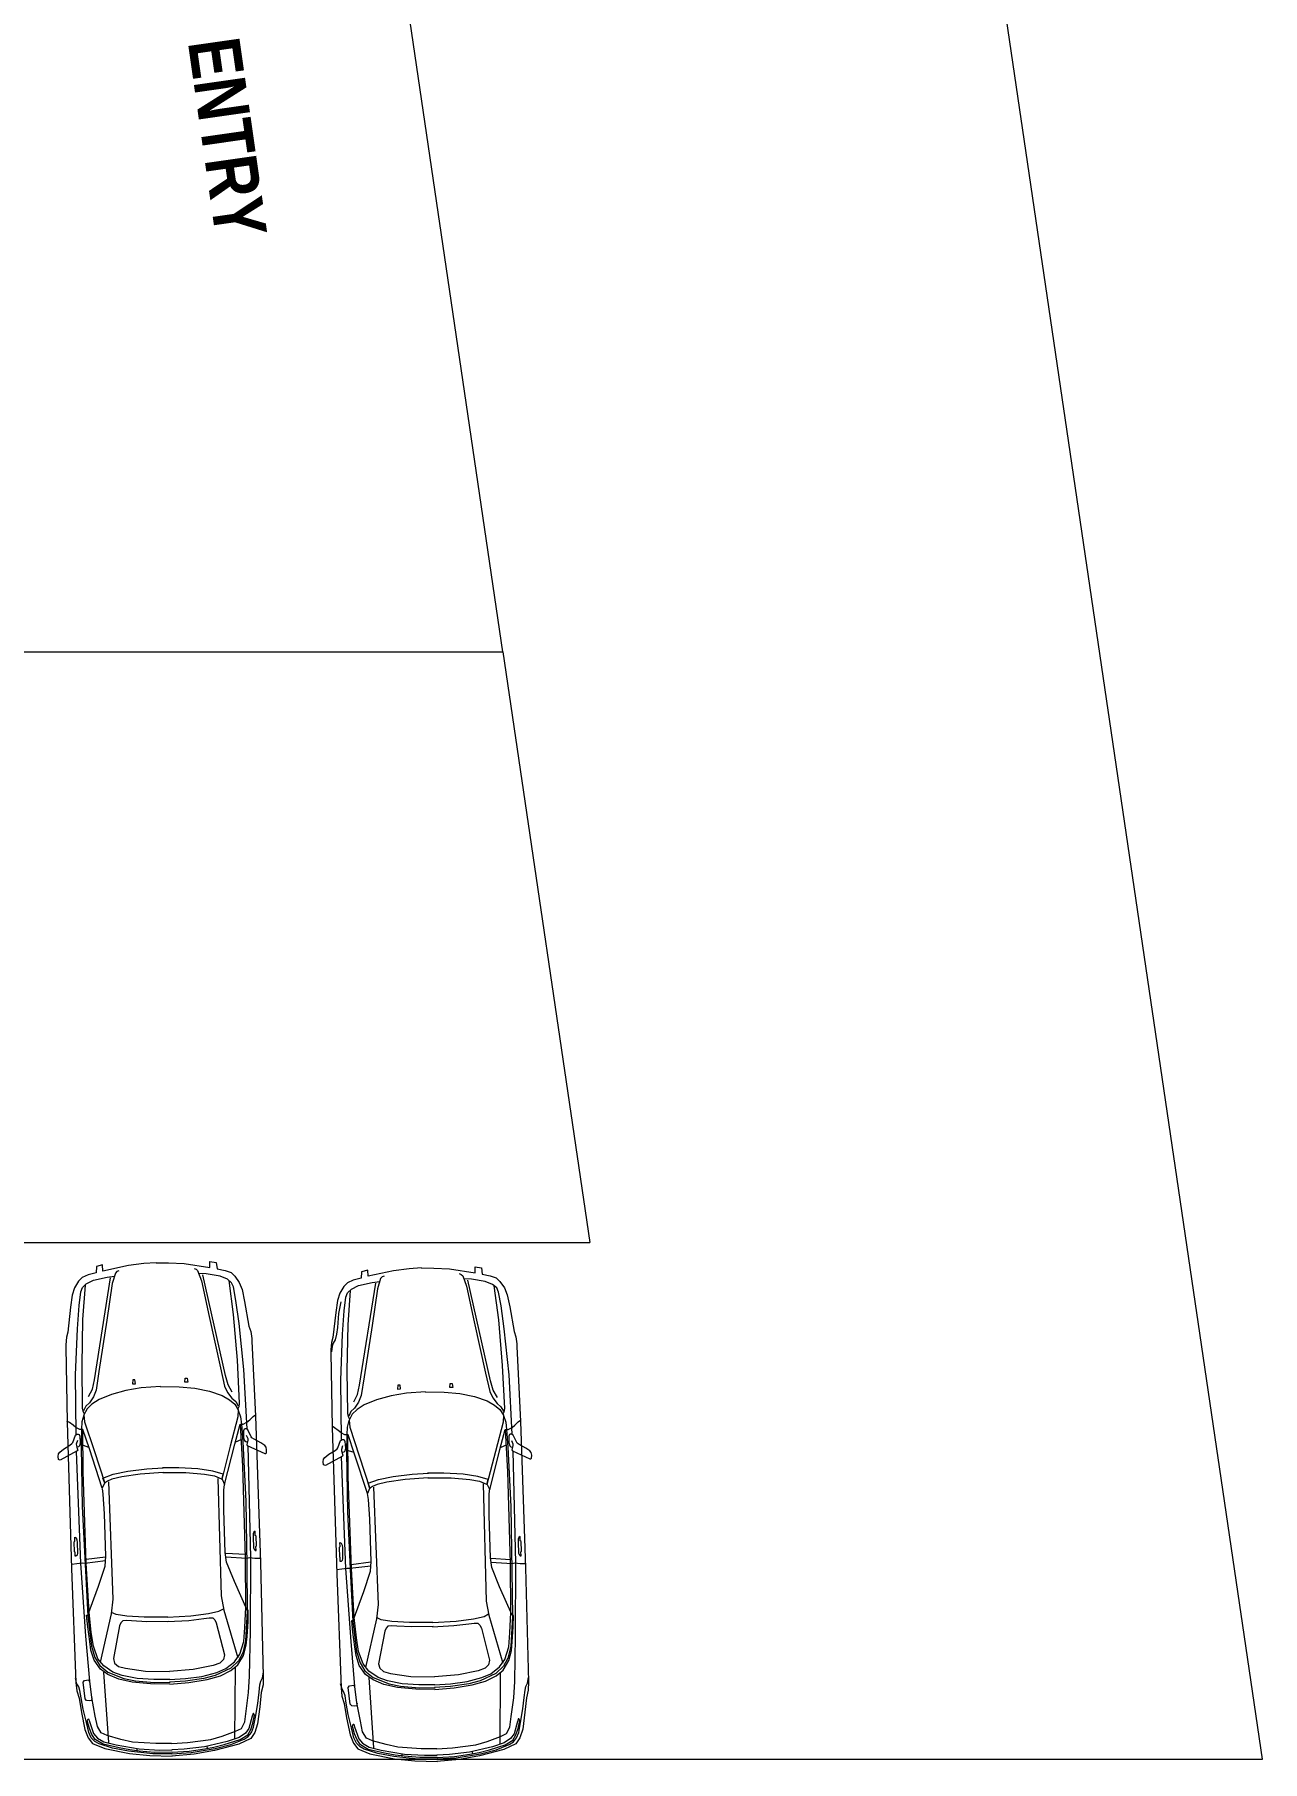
# Model space of a CAD drawing. Header units: metres. Extents: x 0 to 8495, y 0 to 3455.
# Drawn here: x 8321.6 to 8329.92, y 221.54 to 233.23 of the extents above; entities that cross this region are included whole.
import ezdxf

# ---------------------------------------------------------------- set-up
doc = ezdxf.new("R2010")
doc.units = ezdxf.units.M
doc.header["$MEASUREMENT"] = 0
doc.layers.get('0').update_dxf_attribs({"lineweight": 18})
doc.layers.add('furniture', color=30, linetype='Continuous', lineweight=20)
doc.styles.get("Standard").update_dxf_attribs({"font": 'ARIALN.TTF', "height": 0.2})

msp = doc.modelspace()

# ---------------------------------------------------------------- linework, layer by layer
at = {"color": 251, "lineweight": 0}
for p, q in [((8311.921, 229.051), (8324.774, 229.051)), ((8324.774, 229.051), (8325.362, 225.051)), ((8263.906, 225.051), (8325.362, 225.051))]:
    msp.add_line(p, q, dxfattribs=at)
at = {"color": 251}
for p, q in [((8321.929, 223.678), (8321.966, 223.665)), ((8322.999, 223.713), (8322.963, 223.697)), ((8323.726, 223.642), (8323.763, 223.629)), ((8324.796, 223.677), (8324.76, 223.661)), ((8322.896, 222.947), (8323.029, 222.939)), ((8322.081, 222.92), (8321.95, 222.904)), ((8323.878, 222.884), (8323.746, 222.868)), ((8324.693, 222.911), (8324.825, 222.903)), ((8322.068, 222.141), (8322.102, 221.663)), ((8322.959, 222.169), (8322.956, 221.691)), ((8324.756, 222.134), (8324.753, 221.655)), ((8323.865, 222.105), (8323.898, 221.627)), ((8322.293, 221.624), (8322.294, 221.608)), ((8322.768, 221.639), (8322.769, 221.623)), ((8324.09, 221.588), (8324.09, 221.572)), ((8324.565, 221.603), (8324.565, 221.587))]:
    msp.add_line(p, q, dxfattribs=at)
for points in [[(8322.425, 224.913), (8322.509, 224.913), (8322.615, 224.907), (8322.789, 224.88), (8322.788, 224.921), (8322.831, 224.914), (8322.837, 224.871), (8322.891, 224.86), (8322.932, 224.846), (8322.958, 224.823), (8322.987, 224.78), (8323.007, 224.731), (8323.024, 224.651), (8323.053, 224.483), (8323.065, 224.448), (8323.072, 224.399), (8323.073, 224.382), (8323.098, 223.874), (8323.131, 222.883), (8323.15, 222.111), (8323.149, 222.054), (8323.136, 222.002), (8323.127, 221.905), (8323.111, 221.789), (8323.092, 221.732), (8323.065, 221.69), (8322.985, 221.653), (8322.82, 221.609), (8322.683, 221.585), (8322.531, 221.571)], [(8322.425, 224.913), (8322.341, 224.908), (8322.236, 224.894), (8322.063, 224.857), (8322.062, 224.898), (8322.02, 224.888), (8322.017, 224.844), (8321.964, 224.83), (8321.923, 224.813), (8321.899, 224.788), (8321.872, 224.744), (8321.856, 224.694), (8321.844, 224.613), (8321.826, 224.443), (8321.816, 224.408), (8321.812, 224.358), (8321.813, 224.341), (8321.821, 223.833), (8321.851, 222.842), (8321.881, 222.07), (8321.887, 222.014), (8321.902, 221.963), (8321.918, 221.866), (8321.941, 221.752), (8321.964, 221.696), (8321.994, 221.656), (8322.076, 221.623), (8322.243, 221.59), (8322.382, 221.575), (8322.534, 221.571)], [(8321.883, 223.752), (8321.879, 224.154), (8321.891, 224.466), (8321.902, 224.623), (8321.914, 224.715), (8321.925, 224.746), (8321.951, 224.77), (8321.999, 224.795), (8322.092, 224.815), (8322.142, 224.823)], [(8322.172, 224.858), (8322.159, 224.853), (8322.149, 224.843), (8322.127, 224.772), (8322.091, 224.525), (8322.037, 224.176), (8322.017, 224.05), (8321.999, 224.005), (8321.972, 223.965), (8321.947, 223.941), (8321.933, 223.91)], [(8321.967, 224.006), (8321.992, 224.056), (8322.006, 224.12), (8322.116, 224.81)], [(8322.681, 224.875), (8322.695, 224.87), (8322.705, 224.861), (8322.731, 224.791), (8322.783, 224.548), (8322.86, 224.202), (8322.888, 224.078), (8322.908, 224.034), (8322.938, 223.996), (8322.964, 223.974), (8322.981, 223.944)], [(8323.04, 223.789), (8323.019, 224.19), (8322.987, 224.501), (8322.965, 224.657), (8322.948, 224.749), (8322.935, 224.778), (8322.908, 224.801), (8322.858, 224.822), (8322.764, 224.837), (8322.713, 224.841)], [(8322.94, 224.037), (8322.912, 224.085), (8322.894, 224.149), (8322.74, 224.83)], [(8324.222, 224.878), (8324.138, 224.872), (8324.033, 224.858), (8323.86, 224.821), (8323.859, 224.862), (8323.816, 224.852), (8323.814, 224.808), (8323.76, 224.794), (8323.72, 224.777), (8323.696, 224.753), (8323.669, 224.708), (8323.653, 224.658), (8323.641, 224.577), (8323.622, 224.407), (8323.612, 224.372), (8323.609, 224.322), (8323.609, 224.305), (8323.617, 223.797), (8323.648, 222.806), (8323.678, 222.034), (8323.683, 221.978), (8323.699, 221.927), (8323.714, 221.83), (8323.738, 221.716), (8323.761, 221.66), (8323.79, 221.62), (8323.873, 221.587), (8324.04, 221.554), (8324.178, 221.539), (8324.331, 221.535)], [(8323.969, 224.822), (8323.956, 224.817), (8323.945, 224.807), (8323.924, 224.736), (8323.888, 224.489), (8323.834, 224.14), (8323.813, 224.014), (8323.796, 223.969), (8323.768, 223.929), (8323.744, 223.905), (8323.729, 223.874)], [(8324.221, 224.878), (8324.306, 224.877), (8324.411, 224.871), (8324.586, 224.844), (8324.585, 224.885), (8324.628, 224.878), (8324.633, 224.835), (8324.687, 224.824), (8324.729, 224.81), (8324.754, 224.787), (8324.784, 224.744), (8324.803, 224.695), (8324.821, 224.615), (8324.85, 224.447), (8324.862, 224.412), (8324.869, 224.363), (8324.869, 224.346), (8324.894, 223.838), (8324.927, 222.847), (8324.947, 222.075), (8324.945, 222.018), (8324.933, 221.967), (8324.923, 221.869), (8324.908, 221.753), (8324.888, 221.696), (8324.861, 221.655), (8324.781, 221.617), (8324.616, 221.573), (8324.479, 221.549), (8324.327, 221.535)], [(8324.477, 224.839), (8324.491, 224.834), (8324.502, 224.825), (8324.528, 224.755), (8324.58, 224.512), (8324.656, 224.166), (8324.685, 224.042), (8324.705, 223.998), (8324.735, 223.96), (8324.761, 223.938), (8324.778, 223.908)], [(8324.837, 223.753), (8324.816, 224.154), (8324.783, 224.465), (8324.762, 224.622), (8324.745, 224.713), (8324.732, 224.743), (8324.704, 224.765), (8324.654, 224.786), (8324.561, 224.801), (8324.51, 224.805)], [(8321.943, 224.762), (8321.926, 224.529), (8321.92, 224.219), (8321.924, 223.928), (8321.93, 223.904), (8321.937, 223.89)], [(8322.916, 224.793), (8322.947, 224.562), (8322.973, 224.253), (8322.988, 223.962), (8322.984, 223.938), (8322.977, 223.924)], [(8323.68, 223.716), (8323.675, 224.118), (8323.688, 224.43), (8323.699, 224.587), (8323.71, 224.68), (8323.721, 224.71), (8323.747, 224.734), (8323.796, 224.759), (8323.888, 224.78), (8323.939, 224.787)], [(8323.74, 224.726), (8323.723, 224.493), (8323.717, 224.184), (8323.721, 223.892), (8323.727, 223.868), (8323.734, 223.854)], [(8323.764, 223.97), (8323.788, 224.02), (8323.803, 224.084), (8323.912, 224.774)], [(8324.737, 224.001), (8324.709, 224.049), (8324.691, 224.113), (8324.537, 224.794)], [(8324.712, 224.757), (8324.744, 224.526), (8324.77, 224.217), (8324.785, 223.926), (8324.78, 223.902), (8324.774, 223.888)], [(8323.675, 224.648), (8323.66, 224.57), (8323.653, 224.475), (8323.646, 224.429), (8323.637, 224.391), (8323.623, 224.368), (8323.617, 224.348), (8323.612, 224.31)], [(8322.285, 224.094), (8322.281, 224.12), (8322.267, 224.12), (8322.264, 224.093), (8322.284, 224.093)], [(8322.618, 224.105), (8322.62, 224.131), (8322.634, 224.132), (8322.639, 224.105), (8322.619, 224.104)], [(8322.453, 224.074), (8322.324, 224.065), (8322.22, 224.048), (8322.121, 224.021), (8322.038, 223.986), (8321.989, 223.955), (8321.956, 223.923), (8321.935, 223.882), (8321.94, 223.836), (8322.005, 223.642), (8322.076, 223.42), (8322.064, 223.455), (8322.133, 223.48), (8322.233, 223.501), (8322.362, 223.517), (8322.473, 223.523)], [(8322.451, 224.074), (8322.581, 224.073), (8322.686, 224.063), (8322.786, 224.043), (8322.871, 224.013), (8322.921, 223.985), (8322.957, 223.955), (8322.98, 223.916), (8322.978, 223.869), (8322.926, 223.671), (8322.869, 223.446), (8322.879, 223.481), (8322.808, 223.502), (8322.707, 223.517), (8322.578, 223.524), (8322.467, 223.523)], [(8324.249, 224.039), (8324.12, 224.029), (8324.016, 224.012), (8323.918, 223.985), (8323.834, 223.95), (8323.786, 223.919), (8323.752, 223.887), (8323.732, 223.847), (8323.736, 223.8), (8323.801, 223.606), (8323.873, 223.385), (8323.861, 223.419), (8323.93, 223.444), (8324.03, 223.465), (8324.159, 223.481), (8324.269, 223.488)], [(8324.081, 224.058), (8324.077, 224.084), (8324.063, 224.084), (8324.06, 224.057), (8324.081, 224.058)], [(8324.248, 224.039), (8324.377, 224.037), (8324.482, 224.027), (8324.582, 224.007), (8324.668, 223.977), (8324.718, 223.949), (8324.754, 223.919), (8324.777, 223.88), (8324.775, 223.834), (8324.723, 223.635), (8324.666, 223.41), (8324.675, 223.445), (8324.605, 223.466), (8324.504, 223.481), (8324.374, 223.488), (8324.264, 223.487)], [(8324.414, 224.069), (8324.417, 224.095), (8324.431, 224.096), (8324.435, 224.069), (8324.415, 224.068)], [(8321.934, 223.881), (8321.921, 223.835), (8321.919, 223.785), (8321.917, 223.664), (8321.924, 223.263), (8321.945, 222.826), (8321.961, 222.521), (8321.986, 222.317), (8322.009, 222.239), (8322.042, 222.186), (8322.098, 222.14), (8322.206, 222.098), (8322.284, 222.082), (8322.41, 222.071), (8322.519, 222.072)], [(8322.47, 223.492), (8322.626, 223.492), (8322.752, 223.481), (8322.819, 223.469), (8322.851, 223.457), (8322.871, 223.447), (8322.888, 223.412), (8322.958, 223.684), (8322.994, 223.819), (8323.002, 223.819), (8323.014, 223.819), (8323.039, 223.833), (8323.059, 223.85), (8323.082, 223.871), (8323.098, 223.882)], [(8322.981, 223.915), (8322.997, 223.87), (8323.002, 223.819), (8323.012, 223.7), (8323.031, 223.299), (8323.039, 222.861), (8323.042, 222.556), (8323.03, 222.351), (8323.012, 222.271), (8322.982, 222.216), (8322.93, 222.166), (8322.824, 222.118), (8322.747, 222.097), (8322.623, 222.078), (8322.514, 222.072)], [(8324.778, 223.879), (8324.794, 223.834), (8324.799, 223.783), (8324.808, 223.664), (8324.828, 223.263), (8324.835, 222.825), (8324.838, 222.52), (8324.827, 222.315), (8324.808, 222.235), (8324.779, 222.18), (8324.726, 222.131), (8324.621, 222.082), (8324.544, 222.061), (8324.419, 222.042), (8324.311, 222.036)], [(8321.891, 223.709), (8321.883, 223.685), (8321.884, 223.675), (8321.89, 223.653), (8321.893, 223.645), (8321.89, 223.639), (8321.775, 223.575), (8321.768, 223.577), (8321.762, 223.581), (8321.76, 223.6), (8321.762, 223.618), (8321.771, 223.631), (8321.797, 223.651), (8321.84, 223.677), (8321.854, 223.689), (8321.859, 223.696), (8321.878, 223.745), (8321.888, 223.751), (8321.896, 223.751), (8321.903, 223.749), (8321.907, 223.738), (8321.91, 223.693), (8321.906, 223.673), (8321.899, 223.667), (8321.889, 223.664)], [(8322.472, 223.492), (8322.315, 223.482), (8322.191, 223.463), (8322.125, 223.447), (8322.094, 223.433), (8322.074, 223.421), (8322.059, 223.386), (8321.972, 223.652), (8321.928, 223.784), (8321.919, 223.784), (8321.908, 223.783), (8321.881, 223.796), (8321.861, 223.812), (8321.837, 223.831), (8321.82, 223.841)], [(8322.517, 222.091), (8322.408, 222.09), (8322.296, 222.097), (8322.194, 222.118), (8322.132, 222.141), (8322.069, 222.182), (8322.03, 222.231), (8321.999, 222.315), (8321.985, 222.408), (8321.97, 222.546), (8321.951, 222.878), (8321.929, 223.5), (8321.927, 223.782)], [(8322.515, 222.09), (8322.624, 222.097), (8322.735, 222.111), (8322.835, 222.138), (8322.896, 222.165), (8322.956, 222.211), (8322.992, 222.262), (8323.018, 222.347), (8323.025, 222.442), (8323.031, 222.58), (8323.029, 222.913), (8323.011, 223.535), (8322.995, 223.817)], [(8323.035, 223.746), (8323.045, 223.722), (8323.045, 223.712), (8323.04, 223.69), (8323.038, 223.682), (8323.041, 223.676), (8323.16, 223.62), (8323.167, 223.622), (8323.172, 223.626), (8323.173, 223.646), (8323.169, 223.664), (8323.16, 223.675), (8323.133, 223.694), (8323.088, 223.717), (8323.073, 223.728), (8323.068, 223.735), (8323.046, 223.782), (8323.036, 223.788), (8323.028, 223.787), (8323.021, 223.785), (8323.017, 223.774), (8323.017, 223.728), (8323.023, 223.709), (8323.031, 223.703), (8323.04, 223.701)], [(8324.268, 223.456), (8324.112, 223.446), (8323.987, 223.427), (8323.921, 223.411), (8323.89, 223.397), (8323.871, 223.385), (8323.856, 223.35), (8323.769, 223.616), (8323.725, 223.748), (8323.716, 223.748), (8323.704, 223.747), (8323.678, 223.76), (8323.658, 223.776), (8323.633, 223.795), (8323.617, 223.805)], [(8323.731, 223.845), (8323.718, 223.799), (8323.716, 223.749), (8323.714, 223.629), (8323.72, 223.227), (8323.741, 222.79), (8323.758, 222.485), (8323.783, 222.281), (8323.806, 222.203), (8323.839, 222.15), (8323.894, 222.104), (8324.003, 222.062), (8324.081, 222.046), (8324.207, 222.035), (8324.315, 222.036)], [(8324.266, 223.456), (8324.423, 223.456), (8324.549, 223.445), (8324.615, 223.433), (8324.647, 223.421), (8324.667, 223.411), (8324.685, 223.376), (8324.754, 223.648), (8324.79, 223.783), (8324.799, 223.783), (8324.81, 223.783), (8324.836, 223.797), (8324.855, 223.814), (8324.878, 223.835), (8324.894, 223.846)], [(8324.311, 222.055), (8324.42, 222.061), (8324.532, 222.076), (8324.632, 222.103), (8324.692, 222.129), (8324.752, 222.175), (8324.788, 222.226), (8324.814, 222.311), (8324.822, 222.406), (8324.827, 222.544), (8324.826, 222.877), (8324.808, 223.499), (8324.792, 223.781)], [(8324.832, 223.71), (8324.841, 223.686), (8324.841, 223.676), (8324.836, 223.654), (8324.834, 223.646), (8324.838, 223.64), (8324.957, 223.584), (8324.964, 223.586), (8324.968, 223.59), (8324.969, 223.61), (8324.966, 223.628), (8324.956, 223.639), (8324.929, 223.658), (8324.884, 223.682), (8324.87, 223.692), (8324.865, 223.699), (8324.843, 223.746), (8324.832, 223.752), (8324.824, 223.752), (8324.818, 223.749), (8324.814, 223.738), (8324.814, 223.693), (8324.82, 223.673), (8324.827, 223.667), (8324.837, 223.665)], [(8322.529, 221.657), (8322.423, 221.657), (8322.264, 221.667), (8322.185, 221.685), (8322.093, 221.712), (8322.052, 221.729), (8322.026, 221.772), (8322.012, 221.843), (8321.988, 221.969), (8321.974, 222.078), (8321.948, 222.384), (8321.914, 222.879), (8321.884, 223.635)], [(8322.53, 221.657), (8322.636, 221.664), (8322.794, 221.684), (8322.872, 221.707), (8322.962, 221.74), (8323.002, 221.759), (8323.026, 221.804), (8323.035, 221.876), (8323.05, 222.003), (8323.057, 222.113), (8323.063, 222.42), (8323.066, 222.916), (8323.047, 223.673)], [(8323.688, 223.673), (8323.68, 223.649), (8323.68, 223.639), (8323.687, 223.617), (8323.689, 223.609), (8323.686, 223.603), (8323.571, 223.54), (8323.564, 223.541), (8323.559, 223.545), (8323.557, 223.565), (8323.559, 223.582), (8323.568, 223.595), (8323.594, 223.616), (8323.637, 223.641), (8323.651, 223.653), (8323.656, 223.66), (8323.674, 223.709), (8323.684, 223.715), (8323.693, 223.715), (8323.699, 223.713), (8323.704, 223.702), (8323.707, 223.657), (8323.702, 223.637), (8323.695, 223.631), (8323.686, 223.628)], [(8324.313, 222.055), (8324.204, 222.054), (8324.092, 222.061), (8323.991, 222.082), (8323.928, 222.105), (8323.866, 222.146), (8323.826, 222.196), (8323.795, 222.279), (8323.781, 222.372), (8323.767, 222.51), (8323.747, 222.842), (8323.725, 223.464), (8323.723, 223.746)], [(8324.327, 221.621), (8324.432, 221.628), (8324.591, 221.648), (8324.668, 221.671), (8324.758, 221.704), (8324.798, 221.724), (8324.822, 221.768), (8324.831, 221.84), (8324.847, 221.967), (8324.854, 222.077), (8324.86, 222.384), (8324.862, 222.88), (8324.844, 223.637)], [(8324.326, 221.621), (8324.22, 221.621), (8324.061, 221.631), (8323.982, 221.649), (8323.89, 221.676), (8323.849, 221.693), (8323.822, 221.736), (8323.808, 221.807), (8323.785, 221.933), (8323.771, 222.042), (8323.745, 222.348), (8323.71, 222.843), (8323.681, 223.599)], [(8322.102, 223.429), (8322.132, 222.634), (8322.12, 222.536), (8322.046, 222.207)], [(8322.516, 222.059), (8322.646, 222.069), (8322.77, 222.09), (8322.86, 222.115), (8322.931, 222.151), (8322.979, 222.19), (8323.017, 222.254), (8323.035, 222.323), (8323.04, 222.382), (8323.047, 222.483), (8323.049, 222.56), (8323.04, 222.561), (8322.956, 222.753), (8322.902, 222.885), (8322.893, 222.951), (8322.884, 223.238), (8322.884, 223.372), (8322.888, 223.411)], [(8322.843, 223.452), (8322.864, 222.658), (8322.882, 222.561), (8322.977, 222.237)], [(8324.64, 223.416), (8324.661, 222.622), (8324.678, 222.525), (8324.774, 222.201)], [(8322.518, 222.059), (8322.387, 222.061), (8322.262, 222.073), (8322.171, 222.093), (8322.097, 222.124), (8322.047, 222.16), (8322.005, 222.221), (8321.982, 222.289), (8321.974, 222.347), (8321.961, 222.448), (8321.953, 222.525), (8321.962, 222.526), (8322.034, 222.723), (8322.08, 222.859), (8322.084, 222.925), (8322.075, 223.212), (8322.066, 223.345), (8322.06, 223.385)], [(8324.314, 222.023), (8324.184, 222.025), (8324.059, 222.037), (8323.968, 222.057), (8323.894, 222.088), (8323.844, 222.124), (8323.801, 222.185), (8323.779, 222.253), (8323.77, 222.311), (8323.757, 222.412), (8323.75, 222.489), (8323.759, 222.49), (8323.831, 222.687), (8323.876, 222.823), (8323.881, 222.889), (8323.872, 223.176), (8323.863, 223.309), (8323.856, 223.349)], [(8323.898, 223.393), (8323.928, 222.598), (8323.917, 222.501), (8323.843, 222.171)], [(8324.313, 222.023), (8324.443, 222.033), (8324.566, 222.054), (8324.656, 222.079), (8324.728, 222.115), (8324.775, 222.154), (8324.814, 222.218), (8324.832, 222.287), (8324.837, 222.346), (8324.843, 222.447), (8324.846, 222.524), (8324.837, 222.525), (8324.752, 222.717), (8324.698, 222.849), (8324.689, 222.915), (8324.68, 223.202), (8324.68, 223.336), (8324.684, 223.376)], [(8321.873, 223.055), (8321.882, 223.05), (8321.888, 223.037), (8321.89, 223.018), (8321.892, 222.945), (8321.889, 222.933), (8321.881, 222.926), (8321.876, 222.926), (8321.875, 222.953), (8321.871, 222.955), (8321.869, 223.022), (8321.874, 223.027), (8321.873, 223.054)], [(8323.095, 223.094), (8323.086, 223.088), (8323.081, 223.076), (8323.081, 223.056), (8323.084, 222.983), (8323.088, 222.972), (8323.095, 222.965), (8323.101, 222.965), (8323.1, 222.992), (8323.104, 222.995), (8323.101, 223.062), (8323.096, 223.066), (8323.096, 223.094)], [(8324.892, 223.058), (8324.883, 223.052), (8324.878, 223.04), (8324.878, 223.02), (8324.88, 222.947), (8324.884, 222.936), (8324.892, 222.929), (8324.897, 222.929), (8324.896, 222.956), (8324.9, 222.959), (8324.897, 223.026), (8324.892, 223.03), (8324.892, 223.058)], [(8323.67, 223.019), (8323.679, 223.014), (8323.685, 223.001), (8323.686, 222.982), (8323.688, 222.909), (8323.685, 222.897), (8323.678, 222.89), (8323.672, 222.89), (8323.672, 222.917), (8323.668, 222.92), (8323.666, 222.986), (8323.671, 222.991), (8323.669, 223.018)], [(8322.082, 222.895), (8321.941, 222.877), (8321.923, 222.879), (8321.886, 222.874), (8321.852, 222.87)], [(8322.897, 222.921), (8323.039, 222.912), (8323.057, 222.916), (8323.094, 222.913), (8323.128, 222.911)], [(8323.879, 222.859), (8323.737, 222.841), (8323.719, 222.843), (8323.683, 222.838), (8323.648, 222.834)], [(8324.693, 222.885), (8324.836, 222.876), (8324.854, 222.88), (8324.891, 222.877), (8324.925, 222.875)], [(8322.503, 222.512), (8322.344, 222.512), (8322.225, 222.52), (8322.153, 222.531), (8322.121, 222.545)], [(8322.505, 222.484), (8322.361, 222.482), (8322.258, 222.487), (8322.222, 222.49), (8322.198, 222.487), (8322.186, 222.473), (8322.176, 222.453), (8322.135, 222.233), (8322.143, 222.202), (8322.169, 222.179), (8322.216, 222.167), (8322.352, 222.147), (8322.514, 222.144)], [(8322.501, 222.512), (8322.66, 222.522), (8322.779, 222.538), (8322.85, 222.553), (8322.881, 222.57)], [(8322.501, 222.484), (8322.646, 222.491), (8322.747, 222.503), (8322.784, 222.508), (8322.808, 222.507), (8322.821, 222.494), (8322.831, 222.474), (8322.887, 222.257), (8322.881, 222.226), (8322.856, 222.202), (8322.81, 222.186), (8322.675, 222.157), (8322.514, 222.144)], [(8324.3, 222.476), (8324.14, 222.476), (8324.021, 222.484), (8323.95, 222.495), (8323.917, 222.51)], [(8324.298, 222.476), (8324.457, 222.486), (8324.575, 222.502), (8324.646, 222.517), (8324.677, 222.534)], [(8324.298, 222.448), (8324.442, 222.455), (8324.544, 222.467), (8324.58, 222.472), (8324.604, 222.471), (8324.617, 222.458), (8324.628, 222.438), (8324.683, 222.221), (8324.677, 222.19), (8324.653, 222.166), (8324.606, 222.15), (8324.472, 222.121), (8324.311, 222.108)], [(8324.302, 222.449), (8324.157, 222.446), (8324.055, 222.452), (8324.018, 222.454), (8323.995, 222.452), (8323.982, 222.437), (8323.973, 222.417), (8323.931, 222.197), (8323.939, 222.166), (8323.966, 222.144), (8324.013, 222.131), (8324.149, 222.111), (8324.311, 222.108)], [(8322.53, 221.587), (8322.661, 221.595), (8322.825, 221.624), (8322.931, 221.651), (8323.02, 221.686), (8323.048, 221.704), (8323.071, 221.731), (8323.085, 221.768), (8323.097, 221.836), (8323.114, 221.927), (8323.122, 222.004), (8323.127, 222.054), (8323.133, 222.08), (8323.144, 222.101), (8323.152, 222.139)], [(8322.534, 221.588), (8322.403, 221.587), (8322.237, 221.605), (8322.129, 221.625), (8322.038, 221.655), (8322.009, 221.671), (8321.985, 221.696), (8321.968, 221.732), (8321.952, 221.8), (8321.93, 221.889), (8321.917, 221.966), (8321.908, 222.015), (8321.9, 222.04), (8321.888, 222.06), (8321.878, 222.098)], [(8321.989, 221.967), (8321.986, 221.949), (8321.97, 221.945), (8321.953, 221.947), (8321.943, 221.96), (8321.93, 222.073), (8321.938, 222.083), (8321.967, 222.088), (8321.972, 222.076)], [(8324.331, 221.552), (8324.199, 221.551), (8324.034, 221.569), (8323.926, 221.589), (8323.835, 221.619), (8323.806, 221.635), (8323.782, 221.66), (8323.765, 221.696), (8323.749, 221.764), (8323.726, 221.853), (8323.713, 221.93), (8323.705, 221.979), (8323.697, 222.004), (8323.685, 222.025), (8323.674, 222.062)], [(8323.786, 221.931), (8323.782, 221.913), (8323.767, 221.909), (8323.75, 221.911), (8323.74, 221.924), (8323.726, 222.037), (8323.735, 222.047), (8323.763, 222.052), (8323.769, 222.04)], [(8324.327, 221.552), (8324.458, 221.559), (8324.622, 221.588), (8324.728, 221.615), (8324.817, 221.65), (8324.845, 221.669), (8324.867, 221.695), (8324.882, 221.732), (8324.894, 221.8), (8324.91, 221.891), (8324.918, 221.968), (8324.924, 222.018), (8324.93, 222.044), (8324.94, 222.065), (8324.948, 222.103)], [(8322.531, 221.599), (8322.414, 221.596), (8322.309, 221.606), (8322.246, 221.614), (8322.174, 221.627), (8322.065, 221.653), (8322.011, 221.683), (8321.989, 221.717), (8321.972, 221.759), (8321.957, 221.811), (8321.963, 221.824), (8321.966, 221.824), (8321.973, 221.806), (8322.001, 221.725), (8322.027, 221.694), (8322.071, 221.668), (8322.153, 221.647), (8322.31, 221.621), (8322.447, 221.612), (8322.532, 221.613)], [(8322.532, 221.599), (8322.649, 221.604), (8322.754, 221.62), (8322.816, 221.632), (8322.886, 221.65), (8322.994, 221.683), (8323.046, 221.716), (8323.065, 221.751), (8323.08, 221.794), (8323.091, 221.848), (8323.085, 221.86), (8323.081, 221.86), (8323.076, 221.841), (8323.053, 221.759), (8323.029, 221.726), (8322.986, 221.698), (8322.906, 221.671), (8322.751, 221.635), (8322.615, 221.618), (8322.53, 221.613)], [(8324.328, 221.563), (8324.21, 221.561), (8324.105, 221.57), (8324.043, 221.578), (8323.971, 221.591), (8323.862, 221.617), (8323.808, 221.647), (8323.786, 221.681), (8323.768, 221.723), (8323.754, 221.775), (8323.759, 221.788), (8323.763, 221.788), (8323.769, 221.77), (8323.797, 221.689), (8323.823, 221.658), (8323.868, 221.633), (8323.949, 221.611), (8324.107, 221.585), (8324.243, 221.577), (8324.329, 221.577)], [(8324.328, 221.563), (8324.446, 221.568), (8324.55, 221.584), (8324.612, 221.597), (8324.683, 221.614), (8324.79, 221.647), (8324.842, 221.68), (8324.862, 221.715), (8324.877, 221.758), (8324.888, 221.812), (8324.881, 221.824), (8324.878, 221.824), (8324.873, 221.806), (8324.85, 221.723), (8324.826, 221.69), (8324.783, 221.662), (8324.703, 221.635), (8324.547, 221.599), (8324.412, 221.582), (8324.327, 221.577)]]:
    msp.add_lwpolyline(points, dxfattribs=at)
at = {"layer": 'furniture', "color": 57, "true_color": 0x80812c}
msp.add_lwpolyline([(8322.166, 274.233), (8275.782, 263.522), (8258.829, 259.539), (8264.421, 221.551), (8329.921, 221.551)], close=True, dxfattribs=at)
at = {"layer": 'furniture', "color": 167}
for points in [[(8324.774, 229.051), (8318.84, 269.36), (8276.69, 259.627), (8264.411, 256.741)], [(8324.774, 229.051), (8318.84, 269.36), (8276.69, 259.627), (8264.411, 256.741)], [(8273.687, 229.051), (8324.774, 229.051)]]:
    msp.add_lwpolyline(points, dxfattribs=at)

# ---------------------------------------------------------------- texts
at = {"color": 57, "linetype": 'ByBlock', "lineweight": -2, "true_color": 0x80812c, "insert": (8322.908, 232.533), "char_height": 0.35, "width": 5.87922, "attachment_point": 5, "rotation": 278.1299}
msp.add_mtext('{\\fArial Narrow|b1|i0|c0|p34;ENTRY}', dxfattribs=at)

doc.saveas('drawing.dxf')
